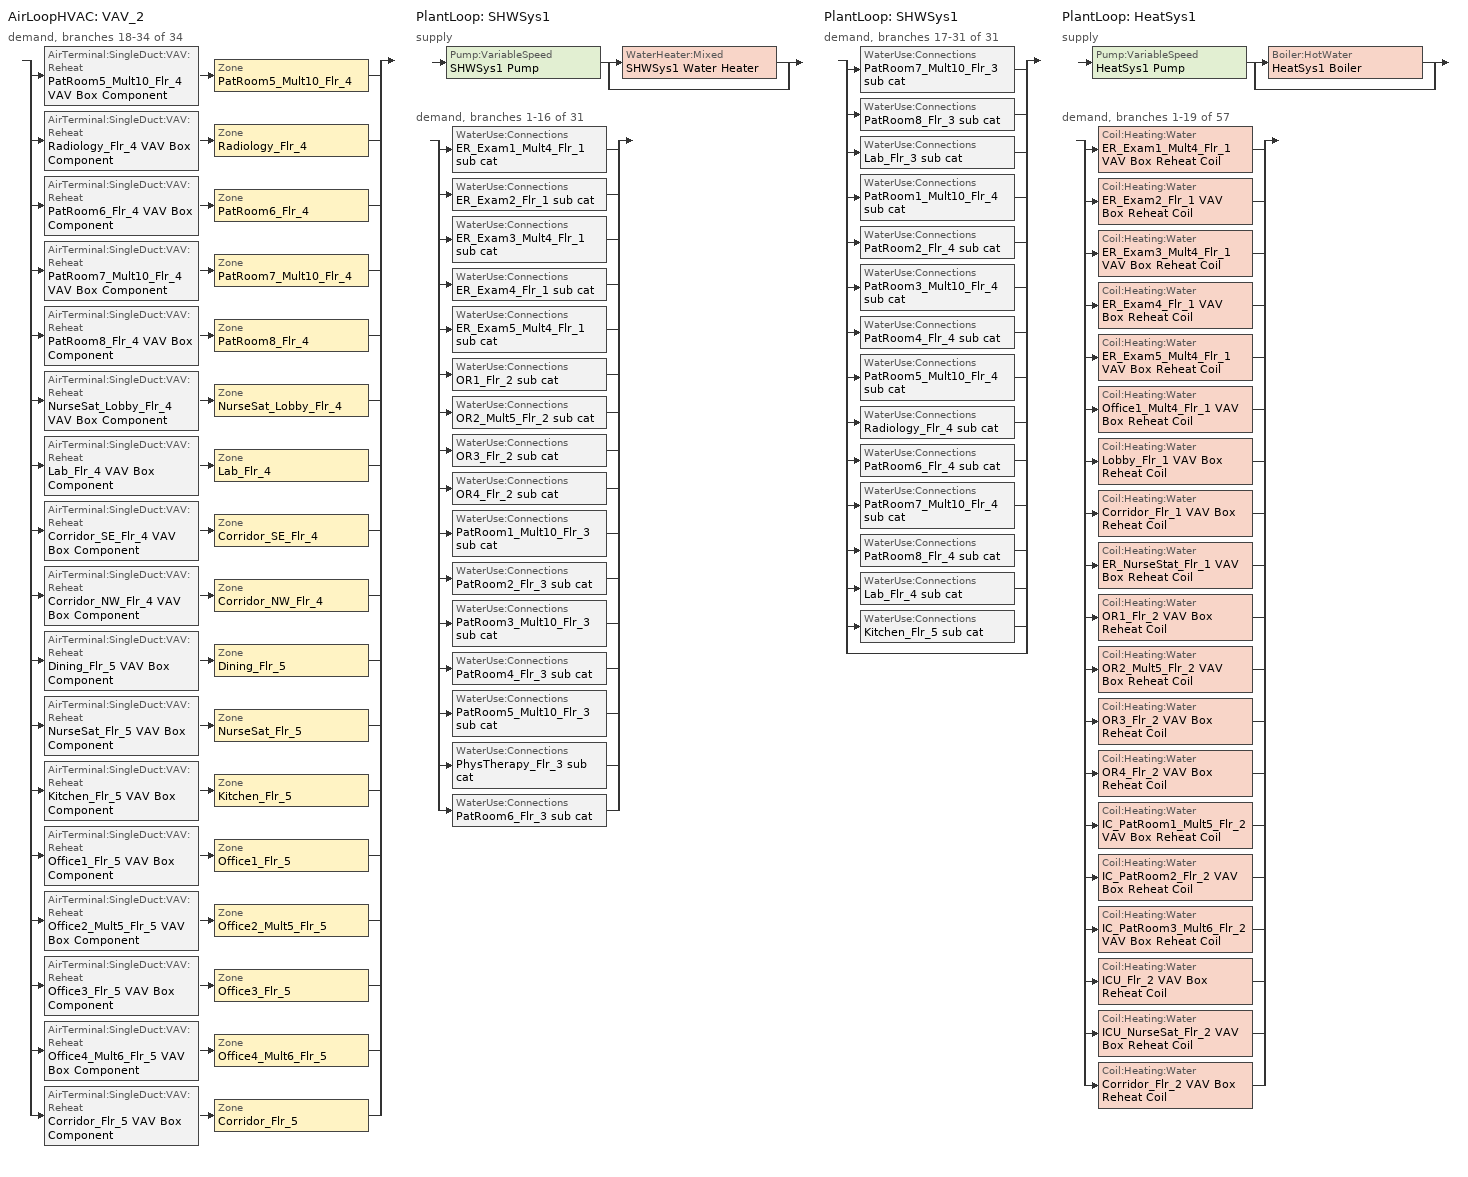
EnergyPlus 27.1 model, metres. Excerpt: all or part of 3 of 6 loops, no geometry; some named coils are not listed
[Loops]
AirLoopHVAC 'VAV_2'
 demand, branches 18-34 of 34: split
  | AirTerminal:SingleDuct:VAV:Reheat 'PatRoom5_Mult10_Flr_4 VAV Box Component' > Zone 'PatRoom5_Mult10_Flr_4'
  | AirTerminal:SingleDuct:VAV:Reheat 'Radiology_Flr_4 VAV Box Component' > Zone 'Radiology_Flr_4'
  | AirTerminal:SingleDuct:VAV:Reheat 'PatRoom6_Flr_4 VAV Box Component' > Zone 'PatRoom6_Flr_4'
  | AirTerminal:SingleDuct:VAV:Reheat 'PatRoom7_Mult10_Flr_4 VAV Box Component' > Zone 'PatRoom7_Mult10_Flr_4'
  | AirTerminal:SingleDuct:VAV:Reheat 'PatRoom8_Flr_4 VAV Box Component' > Zone 'PatRoom8_Flr_4'
  | AirTerminal:SingleDuct:VAV:Reheat 'NurseSat_Lobby_Flr_4 VAV Box Component' > Zone 'NurseSat_Lobby_Flr_4'
  | AirTerminal:SingleDuct:VAV:Reheat 'Lab_Flr_4 VAV Box Component' > Zone 'Lab_Flr_4'
  | AirTerminal:SingleDuct:VAV:Reheat 'Corridor_SE_Flr_4 VAV Box Component' > Zone 'Corridor_SE_Flr_4'
  | AirTerminal:SingleDuct:VAV:Reheat 'Corridor_NW_Flr_4 VAV Box Component' > Zone 'Corridor_NW_Flr_4'
  | AirTerminal:SingleDuct:VAV:Reheat 'Dining_Flr_5 VAV Box Component' > Zone 'Dining_Flr_5'
  | AirTerminal:SingleDuct:VAV:Reheat 'NurseSat_Flr_5 VAV Box Component' > Zone 'NurseSat_Flr_5'
  | AirTerminal:SingleDuct:VAV:Reheat 'Kitchen_Flr_5 VAV Box Component' > Zone 'Kitchen_Flr_5'
  | AirTerminal:SingleDuct:VAV:Reheat 'Office1_Flr_5 VAV Box Component' > Zone 'Office1_Flr_5'
  | AirTerminal:SingleDuct:VAV:Reheat 'Office2_Mult5_Flr_5 VAV Box Component' > Zone 'Office2_Mult5_Flr_5'
  | AirTerminal:SingleDuct:VAV:Reheat 'Office3_Flr_5 VAV Box Component' > Zone 'Office3_Flr_5'
  | AirTerminal:SingleDuct:VAV:Reheat 'Office4_Mult6_Flr_5 VAV Box Component' > Zone 'Office4_Mult6_Flr_5'
  | AirTerminal:SingleDuct:VAV:Reheat 'Corridor_Flr_5 VAV Box Component' > Zone 'Corridor_Flr_5'
PlantLoop 'SHWSys1'
 supply: Pump:VariableSpeed 'SHWSys1 Pump' > split
  | WaterHeater:Mixed 'SHWSys1 Water Heater'
  | bypass
 demand, branches 1-16 of 31: split
  | WaterUse:Connections 'ER_Exam1_Mult4_Flr_1 sub cat'
  | WaterUse:Connections 'ER_Exam2_Flr_1 sub cat'
  | WaterUse:Connections 'ER_Exam3_Mult4_Flr_1 sub cat'
  | WaterUse:Connections 'ER_Exam4_Flr_1 sub cat'
  | WaterUse:Connections 'ER_Exam5_Mult4_Flr_1 sub cat'
  | WaterUse:Connections 'OR1_Flr_2 sub cat'
  | WaterUse:Connections 'OR2_Mult5_Flr_2 sub cat'
  | WaterUse:Connections 'OR3_Flr_2 sub cat'
  | WaterUse:Connections 'OR4_Flr_2 sub cat'
  | WaterUse:Connections 'PatRoom1_Mult10_Flr_3 sub cat'
  | WaterUse:Connections 'PatRoom2_Flr_3 sub cat'
  | WaterUse:Connections 'PatRoom3_Mult10_Flr_3 sub cat'
  | WaterUse:Connections 'PatRoom4_Flr_3 sub cat'
  | WaterUse:Connections 'PatRoom5_Mult10_Flr_3 sub cat'
  | WaterUse:Connections 'PhysTherapy_Flr_3 sub cat'
  | WaterUse:Connections 'PatRoom6_Flr_3 sub cat'
PlantLoop 'SHWSys1'
 demand, branches 17-31 of 31: split
  | WaterUse:Connections 'PatRoom7_Mult10_Flr_3 sub cat'
  | WaterUse:Connections 'PatRoom8_Flr_3 sub cat'
  | WaterUse:Connections 'Lab_Flr_3 sub cat'
  | WaterUse:Connections 'PatRoom1_Mult10_Flr_4 sub cat'
  | WaterUse:Connections 'PatRoom2_Flr_4 sub cat'
  | WaterUse:Connections 'PatRoom3_Mult10_Flr_4 sub cat'
  | WaterUse:Connections 'PatRoom4_Flr_4 sub cat'
  | WaterUse:Connections 'PatRoom5_Mult10_Flr_4 sub cat'
  | WaterUse:Connections 'Radiology_Flr_4 sub cat'
  | WaterUse:Connections 'PatRoom6_Flr_4 sub cat'
  | WaterUse:Connections 'PatRoom7_Mult10_Flr_4 sub cat'
  | WaterUse:Connections 'PatRoom8_Flr_4 sub cat'
  | WaterUse:Connections 'Lab_Flr_4 sub cat'
  | WaterUse:Connections 'Kitchen_Flr_5 sub cat'
  | bypass
PlantLoop 'HeatSys1'
 supply: Pump:VariableSpeed 'HeatSys1 Pump' > split
  | Boiler:HotWater 'HeatSys1 Boiler'
  | bypass
 demand, branches 1-19 of 57: split
  | Coil:Heating:Water 'ER_Exam1_Mult4_Flr_1 VAV Box Reheat Coil'
  | Coil:Heating:Water 'ER_Exam2_Flr_1 VAV Box Reheat Coil'
  | Coil:Heating:Water 'ER_Exam3_Mult4_Flr_1 VAV Box Reheat Coil'
  | Coil:Heating:Water 'ER_Exam4_Flr_1 VAV Box Reheat Coil'
  | Coil:Heating:Water 'ER_Exam5_Mult4_Flr_1 VAV Box Reheat Coil'
  | Coil:Heating:Water 'Office1_Mult4_Flr_1 VAV Box Reheat Coil'
  | Coil:Heating:Water 'Lobby_Flr_1 VAV Box Reheat Coil'
  | Coil:Heating:Water 'Corridor_Flr_1 VAV Box Reheat Coil'
  | Coil:Heating:Water 'ER_NurseStat_Flr_1 VAV Box Reheat Coil'
  | Coil:Heating:Water 'OR1_Flr_2 VAV Box Reheat Coil'
  | Coil:Heating:Water 'OR2_Mult5_Flr_2 VAV Box Reheat Coil'
  | Coil:Heating:Water 'OR3_Flr_2 VAV Box Reheat Coil'
  | Coil:Heating:Water 'OR4_Flr_2 VAV Box Reheat Coil'
  | Coil:Heating:Water 'IC_PatRoom1_Mult5_Flr_2 VAV Box Reheat Coil'
  | Coil:Heating:Water 'IC_PatRoom2_Flr_2 VAV Box Reheat Coil'
  | Coil:Heating:Water 'IC_PatRoom3_Mult6_Flr_2 VAV Box Reheat Coil'
  | Coil:Heating:Water 'ICU_Flr_2 VAV Box Reheat Coil'
  | Coil:Heating:Water 'ICU_NurseSat_Flr_2 VAV Box Reheat Coil'
  | Coil:Heating:Water 'Corridor_Flr_2 VAV Box Reheat Coil'
[ComponentCost:LineItem]
Name | Line Item Type | Item | Cost per Each {$} | Quantity | Cost per Unit of Output Capacity {$/kW}
Infiltration:PatRoom5_Mult10_Flr_4 | General | PatRoom5_Mult10_Flr_4 | 1 | 0.0743
People:PatRoom5_Mult10_Flr_4 | General | PatRoom5_Mult10_Flr_4 | 1 | 15.0085
LIGHTING EQUIP:PatRoom5_Mult10_Flr_4 | Lights | PatRoom5_Mult10_Flr_4 |  |  | 1
ELECTRIC EQUIPMENT:PatRoom5_Mult10_Flr_4:MiscPlug | General | PatRoom5_Mult10_Flr_4 | 1 | 1.6869
Infiltration:Radiology_Flr_4 | General | Radiology_Flr_4 | 1 | 0.1735
People:Radiology_Flr_4 | General | Radiology_Flr_4 | 1 | 21.0216
LIGHTING EQUIP:Radiology_Flr_4 | Lights | Radiology_Flr_4 |  |  | 1
ELECTRIC EQUIPMENT:Radiology_Flr_4:MiscPlug | General | Radiology_Flr_4 | 1 | 25.8893
Infiltration:PatRoom6_Flr_4 | General | PatRoom6_Flr_4 | 1 | 0.0099
People:PatRoom6_Flr_4 | General | PatRoom6_Flr_4 | 1 | 1.4995
LIGHTING EQUIP:PatRoom6_Flr_4 | Lights | PatRoom6_Flr_4 |  |  | 1
ELECTRIC EQUIPMENT:PatRoom6_Flr_4:MiscPlug | General | PatRoom6_Flr_4 | 1 | 0.2249
Infiltration:PatRoom7_Mult10_Flr_4 | General | PatRoom7_Mult10_Flr_4 | 1 | 0.0719
People:PatRoom7_Mult10_Flr_4 | General | PatRoom7_Mult10_Flr_4 | 1 | 14.9945
LIGHTING EQUIP:PatRoom7_Mult10_Flr_4 | Lights | PatRoom7_Mult10_Flr_4 |  |  | 1
ELECTRIC EQUIPMENT:PatRoom7_Mult10_Flr_4:MiscPlug | General | PatRoom7_Mult10_Flr_4 | 1 | 1.6308
Infiltration:PatRoom8_Flr_4 | General | PatRoom8_Flr_4 | 1 | 0.0099
People:PatRoom8_Flr_4 | General | PatRoom8_Flr_4 | 1 | 1.4995
LIGHTING EQUIP:PatRoom8_Flr_4 | Lights | PatRoom8_Flr_4 |  |  | 1
ELECTRIC EQUIPMENT:PatRoom8_Flr_4:MiscPlug | General | PatRoom8_Flr_4 | 1 | 0.2249
Infiltration:NurseSat_Lobby_Flr_4 | General | NurseSat_Lobby_Flr_4 | 1 | 0.3222
People:NurseSat_Lobby_Flr_4 | General | NurseSat_Lobby_Flr_4 | 1 | 19.4748
LIGHTING EQUIP:NurseSat_Lobby_Flr_4 | Lights | NurseSat_Lobby_Flr_4 |  |  | 1
ELECTRIC EQUIPMENT:NurseSat_Lobby_Flr_4:MiscPlug | General | NurseSat_Lobby_Flr_4 | 1 | 7.3098
Infiltration:Lab_Flr_4 | General | Lab_Flr_4 | 1 | 0.0941
People:Lab_Flr_4 | General | Lab_Flr_4 | 1 | 9.5054
LIGHTING EQUIP:Lab_Flr_4 | Lights | Lab_Flr_4 |  |  | 1
ELECTRIC EQUIPMENT:Lab_Flr_4:MiscPlug | General | Lab_Flr_4 | 1 | 8.5469
Infiltration:Corridor_SE_Flr_4 | General | Corridor_SE_Flr_4 | 1 | 0.2016
People:Corridor_SE_Flr_4 | General | Corridor_SE_Flr_4 | 1 | 6.1205
LIGHTING EQUIP:Corridor_SE_Flr_4 | Lights | Corridor_SE_Flr_4 |  |  | 1
Infiltration:Corridor_NW_Flr_4 | General | Corridor_NW_Flr_4 | 1 | 0.2016
People:Corridor_NW_Flr_4 | General | Corridor_NW_Flr_4 | 1 | 6.1205
LIGHTING EQUIP:Corridor_NW_Flr_4 | Lights | Corridor_NW_Flr_4 |  |  | 1
Infiltration:Dining_Flr_5 | General | Dining_Flr_5 | 1 | 0.2478
People:Dining_Flr_5 | General | Dining_Flr_5 | 1 | 150.0152
LIGHTING EQUIP:Dining_Flr_5 | Lights | Dining_Flr_5 |  |  | 1
ELECTRIC EQUIPMENT:Dining_Flr_5:MiscPlug | General | Dining_Flr_5 | 1 | 1.8743
Infiltration:NurseSat_Flr_5 | General | NurseSat_Flr_5 | 1 | 0.3701
People:NurseSat_Flr_5 | General | NurseSat_Flr_5 | 1 | 22.3711
LIGHTING EQUIP:NurseSat_Flr_5 | Lights | NurseSat_Flr_5 |  |  | 1
ELECTRIC EQUIPMENT:NurseSat_Flr_5:MiscPlug | General | NurseSat_Flr_5 | 1 | 8.3969
Infiltration:Kitchen_Flr_5 | General | Kitchen_Flr_5 | 1 | 0.3304
People:Kitchen_Flr_5 | General | Kitchen_Flr_5 | 1 | 40.0412
LIGHTING EQUIP:Kitchen_Flr_5 | Lights | Kitchen_Flr_5 |  |  | 1
ELECTRIC EQUIPMENT:Kitchen_Flr_5:MiscPlug; GAS EQUIPMENT:Kitchen_Flr_5:MiscPlugGas | General | Kitchen_Flr_5 | 1 | 149.9455
Infiltration:Office1_Flr_5 | General | Office1_Flr_5 | 1 | 0.0248
People:Office1_Flr_5 | General | Office1_Flr_5 | 1 | 2.7251
LIGHTING EQUIP:Office1_Flr_5 | Lights | Office1_Flr_5 |  |  | 1
ELECTRIC EQUIPMENT:Office1_Flr_5:MiscPlug | General | Office1_Flr_5 | 1 | 0.5624
Infiltration:Office2_Mult5_Flr_5 | General | Office2_Mult5_Flr_5 | 1 | 0.1239
People:Office2_Mult5_Flr_5 | General | Office2_Mult5_Flr_5 | 1 | 13.6219
LIGHTING EQUIP:Office2_Mult5_Flr_5 | Lights | Office2_Mult5_Flr_5 |  |  | 1
ELECTRIC EQUIPMENT:Office2_Mult5_Flr_5:MiscPlug | General | Office2_Mult5_Flr_5 | 1 | 2.8115
Infiltration:Office3_Flr_5 | General | Office3_Flr_5 | 1 | 0.0248
People:Office3_Flr_5 | General | Office3_Flr_5 | 1 | 2.7244
LIGHTING EQUIP:Office3_Flr_5 | Lights | Office3_Flr_5 |  |  | 1
ELECTRIC EQUIPMENT:Office3_Flr_5:MiscPlug | General | Office3_Flr_5 | 1 | 0.5623
Infiltration:Office4_Mult6_Flr_5 | General | Office4_Mult6_Flr_5 | 1 | 0.0297
People:Office4_Mult6_Flr_5 | General | Office4_Mult6_Flr_5 | 1 | 3.2693
LIGHTING EQUIP:Office4_Mult6_Flr_5 | Lights | Office4_Mult6_Flr_5 |  |  | 1
ELECTRIC EQUIPMENT:Office4_Mult6_Flr_5:MiscPlug | General | Office4_Mult6_Flr_5 | 1 | 0.6748
Infiltration:Corridor_Flr_5 | General | Corridor_Flr_5 | 1 | 0.1784
People:Corridor_Flr_5 | General | Corridor_Flr_5 | 1 | 5.4181
LIGHTING EQUIP:Corridor_Flr_5 | Lights | Corridor_Flr_5 |  |  | 1
[Sizing:Zone] Zone Cooling Design Supply Air Temperature Input Method=SupplyAirTemperature; Zone Cooling Design Supply Air Temperature {C}=14; Zone Heating Design Supply Air Temperature Input Method=SupplyAirTemperature; Zone Heating Design Supply Air Temperature {C}=40; Zone Cooling Design Supply Air Humidity Ratio {kgWater/kgDryAir}=0.0085; Zone Heating Design Supply Air Humidity Ratio {kgWater/kgDryAir}=0.008; Zone Heating Sizing Factor=0; Zone Cooling Sizing Factor=0; Cooling Design Air Flow Method=DesignDay; Cooling Design Air Flow Rate {m3/s}=0; Cooling Minimum Air Flow {m3/s}=0; Cooling Minimum Air Flow Fraction=0; Heating Design Air Flow Method=DesignDay; Heating Design Air Flow Rate {m3/s}=0
Name | Design Specification Outdoor Air Object
PatRoom5_Mult10_Flr_4 | SZ DSOA PatRoom5_Mult10_Flr_4
Radiology_Flr_4 | SZ DSOA Radiology_Flr_4
PatRoom6_Flr_4 | SZ DSOA PatRoom6_Flr_4
PatRoom7_Mult10_Flr_4 | SZ DSOA PatRoom7_Mult10_Flr_4
PatRoom8_Flr_4 | SZ DSOA PatRoom8_Flr_4
NurseSat_Lobby_Flr_4 | SZ DSOA NurseSat_Lobby_Flr_4
Lab_Flr_4 | SZ DSOA Lab_Flr_4
Corridor_SE_Flr_4 | SZ DSOA Corridor_SE_Flr_4
Corridor_NW_Flr_4 | SZ DSOA Corridor_NW_Flr_4
Dining_Flr_5 | SZ DSOA Dining_Flr_5
NurseSat_Flr_5 | SZ DSOA NurseSat_Flr_5
Kitchen_Flr_5 | SZ DSOA Kitchen_Flr_5
Office1_Flr_5 | SZ DSOA Office1_Flr_5
Office2_Mult5_Flr_5 | SZ DSOA Office2_Mult5_Flr_5
Office3_Flr_5 | SZ DSOA Office3_Flr_5
Office4_Mult6_Flr_5 | SZ DSOA Office4_Mult6_Flr_5
Corridor_Flr_5 | SZ DSOA Corridor_Flr_5
[DesignSpecification:OutdoorAir] Outdoor Air Method=Flow/Zone; Outdoor Air Flow per Zone Floor Area {m3/s-m2}=0
Name | Outdoor Air Flow per Zone {m3/s}
SZ DSOA PatRoom5_Mult10_Flr_4 | 0.0353264
SZ DSOA Radiology_Flr_4 | 0.824282
SZ DSOA PatRoom6_Flr_4; SZ DSOA PatRoom8_Flr_4 | 0.0471018
SZ DSOA PatRoom7_Mult10_Flr_4 | 0.0341519
SZ DSOA NurseSat_Lobby_Flr_4 | 1.53081
SZ DSOA Lab_Flr_4 | 0.447467
SZ DSOA Corridor_SE_Flr_4; SZ DSOA Corridor_NW_Flr_4 | 0.957737
SZ DSOA Dining_Flr_5 | 1.19845
SZ DSOA NurseSat_Flr_5 | 1.75847
SZ DSOA Kitchen_Flr_5 | 3.77186
SZ DSOA Office1_Flr_5 | 0.0277214
SZ DSOA Office2_Mult5_Flr_5; SZ DSOA Office3_Flr_5 | 0.0277141
SZ DSOA Office4_Mult6_Flr_5 | 0.00554283
SZ DSOA Corridor_Flr_5 | 0.150503
[ZoneControl:Thermostat] Control Type Schedule=Dual Zone Control Type Sched
Name | Zone or ZoneList | Control 1
PatRoom5_Mult10_Flr_4 Thermostat | PatRoom5_Mult10_Flr_4 | PatRoom5_Mult10_Flr_4 DualSPSched
Radiology_Flr_4 Thermostat | Radiology_Flr_4 | Radiology_Flr_4 DualSPSched
PatRoom6_Flr_4 Thermostat | PatRoom6_Flr_4 | PatRoom6_Flr_4 DualSPSched
PatRoom7_Mult10_Flr_4 Thermostat | PatRoom7_Mult10_Flr_4 | PatRoom7_Mult10_Flr_4 DualSPSched
PatRoom8_Flr_4 Thermostat | PatRoom8_Flr_4 | PatRoom8_Flr_4 DualSPSched
NurseSat_Lobby_Flr_4 Thermostat | NurseSat_Lobby_Flr_4 | NurseSat_Lobby_Flr_4 DualSPSched
Lab_Flr_4 Thermostat | Lab_Flr_4 | Lab_Flr_4 DualSPSched
Corridor_SE_Flr_4 Thermostat | Corridor_SE_Flr_4 | Corridor_SE_Flr_4 DualSPSched
Corridor_NW_Flr_4 Thermostat | Corridor_NW_Flr_4 | Corridor_NW_Flr_4 DualSPSched
Dining_Flr_5 Thermostat | Dining_Flr_5 | Dining_Flr_5 DualSPSched
NurseSat_Flr_5 Thermostat | NurseSat_Flr_5 | NurseSat_Flr_5 DualSPSched
Kitchen_Flr_5 Thermostat | Kitchen_Flr_5 | Kitchen_Flr_5 DualSPSched
Office1_Flr_5 Thermostat | Office1_Flr_5 | Office1_Flr_5 DualSPSched
Office2_Mult5_Flr_5 Thermostat | Office2_Mult5_Flr_5 | Office2_Mult5_Flr_5 DualSPSched
Office3_Flr_5 Thermostat | Office3_Flr_5 | Office3_Flr_5 DualSPSched
Office4_Mult6_Flr_5 Thermostat | Office4_Mult6_Flr_5 | Office4_Mult6_Flr_5 DualSPSched
Corridor_Flr_5 Thermostat | Corridor_Flr_5 | Corridor_Flr_5 DualSPSched
[ThermostatSetpoint:DualSetpoint] Heating Setpoint Temperature Schedule=HtgSetP_Sch; Cooling Setpoint Temperature Schedule=ClgSetP_Sch
PatRoom5_Mult10_Flr_4 DualSPSched; Radiology_Flr_4 DualSPSched; PatRoom6_Flr_4 DualSPSched; PatRoom7_Mult10_Flr_4 DualSPSched; PatRoom8_Flr_4 DualSPSched; NurseSat_Lobby_Flr_4 DualSPSched; Lab_Flr_4 DualSPSched; Corridor_SE_Flr_4 DualSPSched; Corridor_NW_Flr_4 DualSPSched; Dining_Flr_5 DualSPSched; NurseSat_Flr_5 DualSPSched; Kitchen_Flr_5 DualSPSched; Office1_Flr_5 DualSPSched; Office2_Mult5_Flr_5 DualSPSched; Office3_Flr_5 DualSPSched; Office4_Mult6_Flr_5 DualSPSched; Corridor_Flr_5 DualSPSched
[Zone equipment]
PatRoom5_Mult10_Flr_4: PatRoom5_Mult10_Flr_4 VAV Box Component
Radiology_Flr_4: Radiology_Flr_4 VAV Box Component
PatRoom6_Flr_4: PatRoom6_Flr_4 VAV Box Component
PatRoom7_Mult10_Flr_4: PatRoom7_Mult10_Flr_4 VAV Box Component
PatRoom8_Flr_4: PatRoom8_Flr_4 VAV Box Component
NurseSat_Lobby_Flr_4: NurseSat_Lobby_Flr_4 VAV Box Component
Lab_Flr_4: Lab_Flr_4 VAV Box Component
Corridor_SE_Flr_4: Corridor_SE_Flr_4 VAV Box Component
Corridor_NW_Flr_4: Corridor_NW_Flr_4 VAV Box Component
Dining_Flr_5: Dining_Flr_5 Exhaust Fan, Dining_Flr_5 VAV Box Component
NurseSat_Flr_5: NurseSat_Flr_5 VAV Box Component
Kitchen_Flr_5: Kitchen_Flr_5 Exhaust Fan, Kitchen_Flr_5 VAV Box Component
Office1_Flr_5: Office1_Flr_5 VAV Box Component
Office2_Mult5_Flr_5: Office2_Mult5_Flr_5 VAV Box Component
Office3_Flr_5: Office3_Flr_5 VAV Box Component
Office4_Mult6_Flr_5: Office4_Mult6_Flr_5 VAV Box Component
Corridor_Flr_5: Corridor_Flr_5 VAV Box Component
[AirTerminal:SingleDuct:VAV:Reheat] Availability Schedule=ALWAYS_ON; Maximum Air Flow Rate {m3/s}=AUTOSIZE; Zone Minimum Air Flow Input Method=Constant; Constant Minimum Air Flow Fraction=0.3; Maximum Hot Water or Steam Flow Rate {m3/s}=AUTOSIZE; Minimum Hot Water or Steam Flow Rate {m3/s}=0; Convergence Tolerance=0.001; Damper Heating Action=Reverse; Maximum Flow per Zone Floor Area During Reheat {m3/s-m2}=autosize; Maximum Flow Fraction During Reheat=autosize
Name | Reheat Coil
PatRoom5_Mult10_Flr_4 VAV Box Component | PatRoom5_Mult10_Flr_4 VAV Box Reheat Coil
Radiology_Flr_4 VAV Box Component | Radiology_Flr_4 VAV Box Reheat Coil
PatRoom6_Flr_4 VAV Box Component | PatRoom6_Flr_4 VAV Box Reheat Coil
PatRoom7_Mult10_Flr_4 VAV Box Component | PatRoom7_Mult10_Flr_4 VAV Box Reheat Coil
PatRoom8_Flr_4 VAV Box Component | PatRoom8_Flr_4 VAV Box Reheat Coil
NurseSat_Lobby_Flr_4 VAV Box Component | NurseSat_Lobby_Flr_4 VAV Box Reheat Coil
Lab_Flr_4 VAV Box Component | Lab_Flr_4 VAV Box Reheat Coil
Corridor_SE_Flr_4 VAV Box Component | Corridor_SE_Flr_4 VAV Box Reheat Coil
Corridor_NW_Flr_4 VAV Box Component | Corridor_NW_Flr_4 VAV Box Reheat Coil
Dining_Flr_5 VAV Box Component | Dining_Flr_5 VAV Box Reheat Coil
NurseSat_Flr_5 VAV Box Component | NurseSat_Flr_5 VAV Box Reheat Coil
Kitchen_Flr_5 VAV Box Component | Kitchen_Flr_5 VAV Box Reheat Coil
Office1_Flr_5 VAV Box Component | Office1_Flr_5 VAV Box Reheat Coil
Office2_Mult5_Flr_5 VAV Box Component | Office2_Mult5_Flr_5 VAV Box Reheat Coil
Office3_Flr_5 VAV Box Component | Office3_Flr_5 VAV Box Reheat Coil
Office4_Mult6_Flr_5 VAV Box Component | Office4_Mult6_Flr_5 VAV Box Reheat Coil
Corridor_Flr_5 VAV Box Component | Corridor_Flr_5 VAV Box Reheat Coil
[Coil:Heating:Water] Availability Schedule=ALWAYS_ON; U-Factor Times Area Value {W/K}=AUTOSIZE; Maximum Water Flow Rate {m3/s}=AUTOSIZE; Performance Input Method=UFactorTimesAreaAndDesignWaterFlowRate; Rated Capacity {W}=AUTOSIZE; Rated Inlet Water Temperature {C}=82.2; Rated Inlet Air Temperature {C}=16.6; Rated Outlet Water Temperature {C}=71.1; Rated Outlet Air Temperature {C}=32.2
ER_Exam1_Mult4_Flr_1 VAV Box Reheat Coil; ER_Exam2_Flr_1 VAV Box Reheat Coil; ER_Exam3_Mult4_Flr_1 VAV Box Reheat Coil; ER_Exam4_Flr_1 VAV Box Reheat Coil; ER_Exam5_Mult4_Flr_1 VAV Box Reheat Coil; Office1_Mult4_Flr_1 VAV Box Reheat Coil; Lobby_Flr_1 VAV Box Reheat Coil; Corridor_Flr_1 VAV Box Reheat Coil; ER_NurseStat_Flr_1 VAV Box Reheat Coil; OR1_Flr_2 VAV Box Reheat Coil; OR2_Mult5_Flr_2 VAV Box Reheat Coil; OR3_Flr_2 VAV Box Reheat Coil; OR4_Flr_2 VAV Box Reheat Coil; IC_PatRoom1_Mult5_Flr_2 VAV Box Reheat Coil; IC_PatRoom2_Flr_2 VAV Box Reheat Coil; IC_PatRoom3_Mult6_Flr_2 VAV Box Reheat Coil; ICU_Flr_2 VAV Box Reheat Coil; ICU_NurseSat_Flr_2 VAV Box Reheat Coil; Corridor_Flr_2 VAV Box Reheat Coil
[WaterUse:Connections]
Name | Water Use Equipment 1
ER_Exam1_Mult4_Flr_1 sub cat | ER_Exam1_Mult4_Flr_1 sub cat
ER_Exam2_Flr_1 sub cat | ER_Exam2_Flr_1 sub cat
ER_Exam3_Mult4_Flr_1 sub cat | ER_Exam3_Mult4_Flr_1 sub cat
ER_Exam4_Flr_1 sub cat | ER_Exam4_Flr_1 sub cat
ER_Exam5_Mult4_Flr_1 sub cat | ER_Exam5_Mult4_Flr_1 sub cat
OR1_Flr_2 sub cat | OR1_Flr_2 sub cat
OR2_Mult5_Flr_2 sub cat | OR2_Mult5_Flr_2 sub cat
OR3_Flr_2 sub cat | OR3_Flr_2 sub cat
OR4_Flr_2 sub cat | OR4_Flr_2 sub cat
PatRoom1_Mult10_Flr_3 sub cat | PatRoom1_Mult10_Flr_3 sub cat
PatRoom2_Flr_3 sub cat | PatRoom2_Flr_3 sub cat
PatRoom3_Mult10_Flr_3 sub cat | PatRoom3_Mult10_Flr_3 sub cat
PatRoom4_Flr_3 sub cat | PatRoom4_Flr_3 sub cat
PatRoom5_Mult10_Flr_3 sub cat | PatRoom5_Mult10_Flr_3 sub cat
PhysTherapy_Flr_3 sub cat | PhysTherapy_Flr_3 sub cat
PatRoom6_Flr_3 sub cat | PatRoom6_Flr_3 sub cat
PatRoom7_Mult10_Flr_3 sub cat | PatRoom7_Mult10_Flr_3 sub cat
PatRoom8_Flr_3 sub cat | PatRoom8_Flr_3 sub cat
Lab_Flr_3 sub cat | Lab_Flr_3 sub cat
PatRoom1_Mult10_Flr_4 sub cat | PatRoom1_Mult10_Flr_4 sub cat
PatRoom2_Flr_4 sub cat | PatRoom2_Flr_4 sub cat
PatRoom3_Mult10_Flr_4 sub cat | PatRoom3_Mult10_Flr_4 sub cat
PatRoom4_Flr_4 sub cat | PatRoom4_Flr_4 sub cat
PatRoom5_Mult10_Flr_4 sub cat | PatRoom5_Mult10_Flr_4 sub cat
Radiology_Flr_4 sub cat | Radiology_Flr_4 sub cat
PatRoom6_Flr_4 sub cat | PatRoom6_Flr_4 sub cat
PatRoom7_Mult10_Flr_4 sub cat | PatRoom7_Mult10_Flr_4 sub cat
PatRoom8_Flr_4 sub cat | PatRoom8_Flr_4 sub cat
Lab_Flr_4 sub cat | Lab_Flr_4 sub cat
Kitchen_Flr_5 sub cat | Kitchen_Flr_5 sub cat
[WaterUse:Equipment]
Name | Peak Flow Rate {m3/s} | Flow Rate Fraction Schedule | Target Temperature Schedule | Hot Water Supply Temperature Schedule | Zone | Sensible Fraction Schedule | Latent Fraction Schedule
ER_Exam1_Mult4_Flr_1 sub cat | 1.05556e-06 | BLDG_SWH_EXTD_SCH | ER_Exam1_Mult4_Flr_1 sub cat Temp Sched | ER_Exam1_Mult4_Flr_1 sub catHot Supply Temp Sched | ER_Exam1_Mult4_Flr_1 | ER_Exam1_Mult4_Flr_1 sub cat Sensible fract sched | ER_Exam1_Mult4_Flr_1 sub cat Latent fract sched
ER_Exam2_Flr_1 sub cat | 1.05556e-06 | BLDG_SWH_EXTD_SCH | ER_Exam2_Flr_1 sub cat Temp Sched | ER_Exam2_Flr_1 sub catHot Supply Temp Sched | ER_Exam2_Flr_1 | ER_Exam2_Flr_1 sub cat Sensible fract sched | ER_Exam2_Flr_1 sub cat Latent fract sched
ER_Exam3_Mult4_Flr_1 sub cat | 1.05556e-06 | BLDG_SWH_EXTD_SCH | ER_Exam3_Mult4_Flr_1 sub cat Temp Sched | ER_Exam3_Mult4_Flr_1 sub catHot Supply Temp Sched | ER_Exam3_Mult4_Flr_1 | ER_Exam3_Mult4_Flr_1 sub cat Sensible fract sched | ER_Exam3_Mult4_Flr_1 sub cat Latent fract sched
ER_Exam4_Flr_1 sub cat | 1.05556e-06 | BLDG_SWH_EXTD_SCH | ER_Exam4_Flr_1 sub cat Temp Sched | ER_Exam4_Flr_1 sub catHot Supply Temp Sched | ER_Exam4_Flr_1 | ER_Exam4_Flr_1 sub cat Sensible fract sched | ER_Exam4_Flr_1 sub cat Latent fract sched
ER_Exam5_Mult4_Flr_1 sub cat | 1.05556e-06 | BLDG_SWH_EXTD_SCH | ER_Exam5_Mult4_Flr_1 sub cat Temp Sched | ER_Exam5_Mult4_Flr_1 sub catHot Supply Temp Sched | ER_Exam5_Mult4_Flr_1 | ER_Exam5_Mult4_Flr_1 sub cat Sensible fract sched | ER_Exam5_Mult4_Flr_1 sub cat Latent fract sched
OR1_Flr_2 sub cat | 2.11111e-06 | BLDG_SWH_SCH | OR1_Flr_2 sub cat Temp Sched | OR1_Flr_2 sub catHot Supply Temp Sched | OR1_Flr_2 | OR1_Flr_2 sub cat Sensible fract sched | OR1_Flr_2 sub cat Latent fract sched
OR2_Mult5_Flr_2 sub cat | 2.11111e-06 | BLDG_SWH_SCH | OR2_Mult5_Flr_2 sub cat Temp Sched | OR2_Mult5_Flr_2 sub catHot Supply Temp Sched | OR2_Mult5_Flr_2 | OR2_Mult5_Flr_2 sub cat Sensible fract sched | OR2_Mult5_Flr_2 sub cat Latent fract sched
OR3_Flr_2 sub cat | 2.11111e-06 | BLDG_SWH_SCH | OR3_Flr_2 sub cat Temp Sched | OR3_Flr_2 sub catHot Supply Temp Sched | OR3_Flr_2 | OR3_Flr_2 sub cat Sensible fract sched | OR3_Flr_2 sub cat Latent fract sched
OR4_Flr_2 sub cat | 6.30556e-06 | BLDG_SWH_SCH | OR4_Flr_2 sub cat Temp Sched | OR4_Flr_2 sub catHot Supply Temp Sched | OR4_Flr_2 | OR4_Flr_2 sub cat Sensible fract sched | OR4_Flr_2 sub cat Latent fract sched
PatRoom1_Mult10_Flr_3 sub cat | 1.05556e-06 | BLDG_SWH_EXTD_SCH | PatRoom1_Mult10_Flr_3 sub cat Temp Sched | PatRoom1_Mult10_Flr_3 sub catHot Supply Temp Sched | PatRoom1_Mult10_Flr_3 | PatRoom1_Mult10_Flr_3 sub cat Sensible fract sched | PatRoom1_Mult10_Flr_3 sub cat Latent fract sched
PatRoom2_Flr_3 sub cat | 1.05556e-06 | BLDG_SWH_EXTD_SCH | PatRoom2_Flr_3 sub cat Temp Sched | PatRoom2_Flr_3 sub catHot Supply Temp Sched | PatRoom2_Flr_3 | PatRoom2_Flr_3 sub cat Sensible fract sched | PatRoom2_Flr_3 sub cat Latent fract sched
PatRoom3_Mult10_Flr_3 sub cat | 1.05556e-06 | BLDG_SWH_EXTD_SCH | PatRoom3_Mult10_Flr_3 sub cat Temp Sched | PatRoom3_Mult10_Flr_3 sub catHot Supply Temp Sched | PatRoom3_Mult10_Flr_3 | PatRoom3_Mult10_Flr_3 sub cat Sensible fract sched | PatRoom3_Mult10_Flr_3 sub cat Latent fract sched
PatRoom4_Flr_3 sub cat | 1.05556e-06 | BLDG_SWH_EXTD_SCH | PatRoom4_Flr_3 sub cat Temp Sched | PatRoom4_Flr_3 sub catHot Supply Temp Sched | PatRoom4_Flr_3 | PatRoom4_Flr_3 sub cat Sensible fract sched | PatRoom4_Flr_3 sub cat Latent fract sched
PatRoom5_Mult10_Flr_3 sub cat | 1.05556e-06 | BLDG_SWH_EXTD_SCH | PatRoom5_Mult10_Flr_3 sub cat Temp Sched | PatRoom5_Mult10_Flr_3 sub catHot Supply Temp Sched | PatRoom5_Mult10_Flr_3 | PatRoom5_Mult10_Flr_3 sub cat Sensible fract sched | PatRoom5_Mult10_Flr_3 sub cat Latent fract sched
PhysTherapy_Flr_3 sub cat | 1.05556e-06 | BLDG_SWH_SCH | PhysTherapy_Flr_3 sub cat Temp Sched | PhysTherapy_Flr_3 sub catHot Supply Temp Sched | PhysTherapy_Flr_3 | PhysTherapy_Flr_3 sub cat Sensible fract sched | PhysTherapy_Flr_3 sub cat Latent fract sched
PatRoom6_Flr_3 sub cat | 1.05556e-06 | BLDG_SWH_EXTD_SCH | PatRoom6_Flr_3 sub cat Temp Sched | PatRoom6_Flr_3 sub catHot Supply Temp Sched | PatRoom6_Flr_3 | PatRoom6_Flr_3 sub cat Sensible fract sched | PatRoom6_Flr_3 sub cat Latent fract sched
PatRoom7_Mult10_Flr_3 sub cat | 1.05556e-06 | BLDG_SWH_EXTD_SCH | PatRoom7_Mult10_Flr_3 sub cat Temp Sched | PatRoom7_Mult10_Flr_3 sub catHot Supply Temp Sched | PatRoom7_Mult10_Flr_3 | PatRoom7_Mult10_Flr_3 sub cat Sensible fract sched | PatRoom7_Mult10_Flr_3 sub cat Latent fract sched
PatRoom8_Flr_3 sub cat | 1.05556e-06 | BLDG_SWH_EXTD_SCH | PatRoom8_Flr_3 sub cat Temp Sched | PatRoom8_Flr_3 sub catHot Supply Temp Sched | PatRoom8_Flr_3 | PatRoom8_Flr_3 sub cat Sensible fract sched | PatRoom8_Flr_3 sub cat Latent fract sched
Lab_Flr_3 sub cat | 2.11111e-06 | BLDG_SWH_SCH | Lab_Flr_3 sub cat Temp Sched | Lab_Flr_3 sub catHot Supply Temp Sched | Lab_Flr_3 | Lab_Flr_3 sub cat Sensible fract sched | Lab_Flr_3 sub cat Latent fract sched
PatRoom1_Mult10_Flr_4 sub cat | 1.05556e-06 | BLDG_SWH_EXTD_SCH | PatRoom1_Mult10_Flr_4 sub cat Temp Sched | PatRoom1_Mult10_Flr_4 sub catHot Supply Temp Sched | PatRoom1_Mult10_Flr_4 | PatRoom1_Mult10_Flr_4 sub cat Sensible fract sched | PatRoom1_Mult10_Flr_4 sub cat Latent fract sched
PatRoom2_Flr_4 sub cat | 1.05556e-06 | BLDG_SWH_EXTD_SCH | PatRoom2_Flr_4 sub cat Temp Sched | PatRoom2_Flr_4 sub catHot Supply Temp Sched | PatRoom2_Flr_4 | PatRoom2_Flr_4 sub cat Sensible fract sched | PatRoom2_Flr_4 sub cat Latent fract sched
PatRoom3_Mult10_Flr_4 sub cat | 1.05556e-06 | BLDG_SWH_EXTD_SCH | PatRoom3_Mult10_Flr_4 sub cat Temp Sched | PatRoom3_Mult10_Flr_4 sub catHot Supply Temp Sched | PatRoom3_Mult10_Flr_4 | PatRoom3_Mult10_Flr_4 sub cat Sensible fract sched | PatRoom3_Mult10_Flr_4 sub cat Latent fract sched
PatRoom4_Flr_4 sub cat | 1.05556e-06 | BLDG_SWH_EXTD_SCH | PatRoom4_Flr_4 sub cat Temp Sched | PatRoom4_Flr_4 sub catHot Supply Temp Sched | PatRoom4_Flr_4 | PatRoom4_Flr_4 sub cat Sensible fract sched | PatRoom4_Flr_4 sub cat Latent fract sched
PatRoom5_Mult10_Flr_4 sub cat | 1.05556e-06 | BLDG_SWH_EXTD_SCH | PatRoom5_Mult10_Flr_4 sub cat Temp Sched | PatRoom5_Mult10_Flr_4 sub catHot Supply Temp Sched | PatRoom5_Mult10_Flr_4 | PatRoom5_Mult10_Flr_4 sub cat Sensible fract sched | PatRoom5_Mult10_Flr_4 sub cat Latent fract sched
Radiology_Flr_4 sub cat | 1.05556e-06 | BLDG_SWH_EXTD_SCH | Radiology_Flr_4 sub cat Temp Sched | Radiology_Flr_4 sub catHot Supply Temp Sched | Radiology_Flr_4 | Radiology_Flr_4 sub cat Sensible fract sched | Radiology_Flr_4 sub cat Latent fract sched
PatRoom6_Flr_4 sub cat | 1.05556e-06 | BLDG_SWH_EXTD_SCH | PatRoom6_Flr_4 sub cat Temp Sched | PatRoom6_Flr_4 sub catHot Supply Temp Sched | PatRoom6_Flr_4 | PatRoom6_Flr_4 sub cat Sensible fract sched | PatRoom6_Flr_4 sub cat Latent fract sched
PatRoom7_Mult10_Flr_4 sub cat | 1.05556e-06 | BLDG_SWH_EXTD_SCH | PatRoom7_Mult10_Flr_4 sub cat Temp Sched | PatRoom7_Mult10_Flr_4 sub catHot Supply Temp Sched | PatRoom7_Mult10_Flr_4 | PatRoom7_Mult10_Flr_4 sub cat Sensible fract sched | PatRoom7_Mult10_Flr_4 sub cat Latent fract sched
PatRoom8_Flr_4 sub cat | 1.05556e-06 | BLDG_SWH_EXTD_SCH | PatRoom8_Flr_4 sub cat Temp Sched | PatRoom8_Flr_4 sub catHot Supply Temp Sched | PatRoom8_Flr_4 | PatRoom8_Flr_4 sub cat Sensible fract sched | PatRoom8_Flr_4 sub cat Latent fract sched
Lab_Flr_4 sub cat | 2.11111e-06 | BLDG_SWH_SCH | Lab_Flr_4 sub cat Temp Sched | Lab_Flr_4 sub catHot Supply Temp Sched | Lab_Flr_4 | Lab_Flr_4 sub cat Sensible fract sched | Lab_Flr_4 sub cat Latent fract sched
Kitchen_Flr_5 sub cat | 2.10278e-05 | BLDG_SWH_EXTD_SCH | Kitchen_Flr_5 sub cat Temp Sched | Kitchen_Flr_5 sub catHot Supply Temp Sched | Kitchen_Flr_5 | Kitchen_Flr_5 sub cat Sensible fract sched | Kitchen_Flr_5 sub cat Latent fract sched
[Fan:ZoneExhaust] Availability Schedule=Hours_of_operation
Name | Fan Total Efficiency | Pressure Rise {Pa} | Maximum Flow Rate {m3/s}
Dining_Flr_5 Exhaust Fan | 1 | 0.0001 | 1.1984
Kitchen_Flr_5 Exhaust Fan | 0.33 | 375 | 3.7719
[Refrigeration:Case] Availability Schedule=ALWAYS_ON; Zone=Kitchen_Flr_5; Rated Ambient Temperature {C}=23.88; Rated Ambient Relative Humidity {percent}=55; Latent Case Credit Curve Type=CaseTemperatureMethod; Case Lighting Schedule=BLDG_LIGHT_SCH; Fraction of Lighting Energy to Case=1; Case Anti-Sweat Heater Power per Unit Length {W/m}=0; Minimum Anti-Sweat Heater Power per Unit Length {W/m}=0; Anti-Sweat Heater Control Type=NONE; Humidity at Zero Anti-Sweat Heater Energy {percent}=0; Case Height {m}=0
Name | Rated Total Cooling Capacity per Unit Length {W/m} | Rated Latent Heat Ratio | Rated Runtime Fraction | Case Length {m} | Case Operating Temperature {C} | Latent Case Credit Curve | Standard Case Fan Power per Unit Length {W/m} | Operating Case Fan Power per Unit Length {W/m} | Standard Case Lighting Power per Unit Length {W/m} | Fraction of Anti-Sweat Heater Energy to Case | Case Defrost Power per Unit Length {W/m} | Case Defrost Type | Case Defrost Schedule | Case Defrost Drip-Down Schedule | Under Case HVAC Return Air Fraction | Refrigerated Case Restocking Schedule | Case Credit Fraction Schedule
Kitchen_Flr_5_Case:1_WALKINFREEZER | 734 | 0.1 | 0.4 | 10.98 | -23 | Kitchen_Flr_5_Case:1_WALKINFREEZERSingleShelfHorizontal_LatentEnergyMult | 69 | 69 | 33 | 0 | 364 | ELECTRIC | Kitchen_Flr_5_Case:1_WALKINFREEZER_CaseDefrost2aDaySched | Kitchen_Flr_5_Case:1_WALKINFREEZER_CaseDripDown2aDaySched | 0 | Kitchen_Flr_5_Case:1_WALKINFREEZER_WalkInStockingSched | Kitchen_Flr_5_Case:1_WALKINFREEZER_CaseCreditReduxSched
Kitchen_Flr_5_Case:2_SELFCONTAINEDDISPLAYCASE | 886.5 | 0.08 | 0.85 | 8.93 | 2 | Kitchen_Flr_5_Case:2_SELFCONTAINEDDISPLAYCASEMultiShelfVertical_LatentEnergyMult | 67 | 67 | 40 | 0.2 | 0 | NONE |  |  | 0.05 | Kitchen_Flr_5_Case:2_SELFCONTAINEDDISPLAYCASE_CaseStockingSched
[Refrigeration:CaseAndWalkInList]
Name | Case or WalkIn 1
RACK1CaseList | Kitchen_Flr_5_Case:1_WALKINFREEZER
RACK2CaseList | Kitchen_Flr_5_Case:2_SELFCONTAINEDDISPLAYCASE
[SetpointManager:Scheduled] Control Variable=Temperature
Name | Schedule | Setpoint Node or NodeList
SHWSys1 Loop Setpoint Manager | SHWSys1-Loop-Temp-Schedule | SHWSys1 Supply Outlet Node
HeatSys1 Loop Setpoint Manager | HW-Loop-Temp-Schedule | HeatSys1 Supply Outlet Node
HeatSys1 Boiler Setpoint Manager | HW-Loop-Temp-Schedule | HeatSys1 Supply Equipment Outlet Node
[PlantLoop] Fluid Type=WATER; Minimum Loop Temperature {C}=10; Maximum Loop Flow Rate {m3/s}=AUTOSIZE; Minimum Loop Flow Rate {m3/s}=0; Plant Loop Volume {m3}=AUTOSIZE; Load Distribution Scheme=Optimal
Name | Plant Equipment Operation Scheme | Maximum Loop Temperature {C}
SHWSys1 | SHWSys1 Loop Operation Scheme List | 60
HeatSys1 | HeatSys1 Loop Operation Scheme List | 100
[Sizing:Plant] Loop Type=Heating
Name | Design Loop Exit Temperature {C} | Loop Design Temperature Difference {deltaC}
SHWSys1 | 60 | 5
HeatSys1 | 82 | 11
[PlantEquipmentOperationSchemes] Control Scheme 1 Schedule=PlantOnSched
Name | Control Scheme 1
SHWSys1 Loop Operation Scheme List | SHWSys1 Operation Scheme
HeatSys1 Loop Operation Scheme List | HeatSys1 Operation Scheme
[PlantEquipmentOperation:HeatingLoad] Load Range 1 Lower Limit {W}=0; Load Range 1 Upper Limit {W}=1000000000000000
Name | Range 1 Equipment List
SHWSys1 Operation Scheme | SHWSys1 Equipment List
HeatSys1 Operation Scheme | HeatSys1 Equipment List
[PlantEquipmentList]
SHWSys1 Equipment List: SHWSys1 Water Heater
HeatSys1 Equipment List: HeatSys1 Boiler
[Pump:VariableSpeed] Design Maximum Flow Rate {m3/s}=AUTOSIZE; Design Pump Head {Pa}=179352; Design Power Consumption {W}=AUTOSIZE; Motor Efficiency=0.9; Fraction of Motor Inefficiencies to Fluid Stream=0; Coefficient 1 of the Part Load Performance Curve=0; Coefficient 2 of the Part Load Performance Curve=1; Coefficient 3 of the Part Load Performance Curve=0; Coefficient 4 of the Part Load Performance Curve=0; Design Minimum Flow Rate {m3/s}=0; Pump Control Type=Intermittent
SHWSys1 Pump; HeatSys1 Pump
[WaterHeater:Mixed]
SHWSys1 Water Heater: Tank Volume {m3}=3; Setpoint Temperature Schedule=SHWSys1 Water Heater Setpoint Temperature Schedule; Deadband Temperature Difference {deltaC}=2; Maximum Temperature Limit {C}=82.2222; Heater Control Type=Cycle; Heater Maximum Capacity {W}=845000; Heater Fuel Type=NATURALGAS; Heater Thermal Efficiency=0.8; Off Cycle Parasitic Fuel Consumption Rate {W}=20; Off Cycle Parasitic Fuel Type=NATURALGAS; Off Cycle Parasitic Heat Fraction to Tank=0.8; On Cycle Parasitic Fuel Type=NATURALGAS; Ambient Temperature Indicator=Schedule; Ambient Temperature Schedule=SHWSys1 Water Heater Ambient Temperature Schedule; Off Cycle Loss Coefficient to Ambient Temperature {W/K}=6; On Cycle Loss Coefficient to Ambient Temperature {W/K}=6; Use Side Effectiveness=1; Source Side Effectiveness=1; Use Side Design Flow Rate {m3/s}=AUTOSIZE; Source Side Design Flow Rate {m3/s}=AUTOSIZE; Indirect Water Heating Recovery Time {hr}=1.5
[Boiler:HotWater]
HeatSys1 Boiler: Fuel Type=NATURALGAS; Nominal Capacity {W}=AUTOSIZE; Nominal Thermal Efficiency=0.8; Efficiency Curve Temperature Evaluation Variable=LeavingBoiler; Normalized Boiler Efficiency Curve=HeatSys1 Boiler Efficiency Curve; Design Water Flow Rate {m3/s}=AUTOSIZE; Minimum Part Load Ratio=0; Maximum Part Load Ratio=1.2; Optimum Part Load Ratio=1; Water Outlet Upper Temperature Limit {C}=95; Boiler Flow Mode=LeavingSetpointModulated
[Schedule:Compact]
Hours_of_operation; ALWAYS_ON; PlantOnSched: Through: 12/31, For: AllDays, Until: 24:00, 1
BLDG_LIGHT_SCH: Through: 12/31, For: Weekdays, Until: 07:00, 0.1, Until: 08:00, 0.5, Until: 16:00, 0.9, Until: 23:00, 0.3, Until: 24:00, 0.1, For: SummerDesignDay, Until: 24:00, 1, For: WinterDesignDay, Until: 24:00, 0, For: Saturday, Until: 07:00, 0.1, Until: 08:00, 0.2, Until: 18:00, 0.4, Until: 24:00, 0.1, For: Sunday Holidays AllOtherDays, Until: 08:00, 0.05, Until: 16:00, 0.1, Until: 24:00, 0.05
BLDG_SWH_SCH: Through: 12/31, For: Weekdays SummerDesignDay, Until: 07:00, 0.01, Until: 08:00, 0.17, Until: 09:00, 0.58, Until: 10:00, 0.66, Until: 11:00, 0.78, Until: 12:00, 0.82, Until: 13:00, 0.71, Until: 14:00, 0.82, Until: 15:00, 0.78, Until: 16:00, 0.74, Until: 17:00, 0.63, Until: 18:00, 0.41, Until: 21:00, 0.18, Until: 22:00, 0.1, Until: 24:00, 0.01, For: Saturday WinterDesignDay, Until: 08:00, 0.01, Until: 09:00, 0.2, Until: 10:00, 0.28, Until: 12:00, 0.3, Until: 14:00, 0.24, Until: 17:00, 0.23, Until: 18:00, 0.1, Until: 24:00, 0.01, For: Sunday Holidays AllOtherDays, Until: 24:00, 0.01
BLDG_SWH_EXTD_SCH: Through: 12/31, For: Weekdays SummerDesignDay, Until: 07:00, 0.3, Until: 08:00, 0.5, Until: 09:00, 0.58, Until: 10:00, 0.66, Until: 11:00, 0.78, Until: 12:00, 0.82, Until: 13:00, 0.71, Until: 14:00, 0.82, Until: 15:00, 0.78, Until: 16:00, 0.74, Until: 17:00, 0.63, Until: 18:00, 0.41, Until: 21:00, 0.35, Until: 24:00, 0.3, For: Saturday WinterDesignDay, Until: 08:00, 0.3, Until: 09:00, 0.4, Until: 10:00, 0.5, Until: 17:00, 0.6, Until: 18:00, 0.5, Until: 24:00, 0.3, For: Sunday Holidays AllOtherDays, Until: 08:00, 0.3, Until: 09:00, 0.4, Until: 10:00, 0.5, Until: 17:00, 0.6, Until: 18:00, 0.5, Until: 24:00, 0.3
HTGSETP_SCH: Through: 12/31, For: ALLDays, Until: 24:00, 21
CLGSETP_SCH: Through: 12/31, For: AllDays, Until: 24:00, 24
Dual Zone Control Type Sched: Through: 12/31, For: AllDays, Until: 24:00, 4
HW-Loop-Temp-Schedule; SHWSys1-Loop-Temp-Schedule; SHWSys1 Water Heater Setpoint Temperature Schedule: Through: 12/31, For: AllDays, Until: 24:00, 60
ER_Exam1_Mult4_Flr_1 sub cat Latent fract sched; ER_Exam2_Flr_1 sub cat Latent fract sched; ER_Exam3_Mult4_Flr_1 sub cat Latent fract sched; ER_Exam4_Flr_1 sub cat Latent fract sched; ER_Exam5_Mult4_Flr_1 sub cat Latent fract sched; OR1_Flr_2 sub cat Latent fract sched; OR2_Mult5_Flr_2 sub cat Latent fract sched; OR3_Flr_2 sub cat Latent fract sched; OR4_Flr_2 sub cat Latent fract sched; PatRoom1_Mult10_Flr_3 sub cat Latent fract sched; PatRoom2_Flr_3 sub cat Latent fract sched; PatRoom3_Mult10_Flr_3 sub cat Latent fract sched; PatRoom4_Flr_3 sub cat Latent fract sched; PatRoom5_Mult10_Flr_3 sub cat Latent fract sched; PhysTherapy_Flr_3 sub cat Latent fract sched; PatRoom6_Flr_3 sub cat Latent fract sched; PatRoom7_Mult10_Flr_3 sub cat Latent fract sched; PatRoom8_Flr_3 sub cat Latent fract sched; Lab_Flr_3 sub cat Latent fract sched; PatRoom1_Mult10_Flr_4 sub cat Latent fract sched; PatRoom2_Flr_4 sub cat Latent fract sched; PatRoom3_Mult10_Flr_4 sub cat Latent fract sched; PatRoom4_Flr_4 sub cat Latent fract sched; PatRoom5_Mult10_Flr_4 sub cat Latent fract sched; Radiology_Flr_4 sub cat Latent fract sched; PatRoom6_Flr_4 sub cat Latent fract sched; PatRoom7_Mult10_Flr_4 sub cat Latent fract sched; PatRoom8_Flr_4 sub cat Latent fract sched; Lab_Flr_4 sub cat Latent fract sched; Kitchen_Flr_5 sub cat Latent fract sched: Through: 12/31, For: AllDays, Until: 24:00, 0.05
ER_Exam1_Mult4_Flr_1 sub cat Sensible fract sched; ER_Exam2_Flr_1 sub cat Sensible fract sched; ER_Exam3_Mult4_Flr_1 sub cat Sensible fract sched; ER_Exam4_Flr_1 sub cat Sensible fract sched; ER_Exam5_Mult4_Flr_1 sub cat Sensible fract sched; OR1_Flr_2 sub cat Sensible fract sched; OR2_Mult5_Flr_2 sub cat Sensible fract sched; OR3_Flr_2 sub cat Sensible fract sched; OR4_Flr_2 sub cat Sensible fract sched; PatRoom1_Mult10_Flr_3 sub cat Sensible fract sched; PatRoom2_Flr_3 sub cat Sensible fract sched; PatRoom3_Mult10_Flr_3 sub cat Sensible fract sched; PatRoom4_Flr_3 sub cat Sensible fract sched; PatRoom5_Mult10_Flr_3 sub cat Sensible fract sched; PhysTherapy_Flr_3 sub cat Sensible fract sched; PatRoom6_Flr_3 sub cat Sensible fract sched; PatRoom7_Mult10_Flr_3 sub cat Sensible fract sched; PatRoom8_Flr_3 sub cat Sensible fract sched; Lab_Flr_3 sub cat Sensible fract sched; PatRoom1_Mult10_Flr_4 sub cat Sensible fract sched; PatRoom2_Flr_4 sub cat Sensible fract sched; PatRoom3_Mult10_Flr_4 sub cat Sensible fract sched; PatRoom4_Flr_4 sub cat Sensible fract sched; PatRoom5_Mult10_Flr_4 sub cat Sensible fract sched; Radiology_Flr_4 sub cat Sensible fract sched; PatRoom6_Flr_4 sub cat Sensible fract sched; PatRoom7_Mult10_Flr_4 sub cat Sensible fract sched; PatRoom8_Flr_4 sub cat Sensible fract sched; Lab_Flr_4 sub cat Sensible fract sched; Kitchen_Flr_5 sub cat Sensible fract sched: Through: 12/31, For: AllDays, Until: 24:00, 0.2
ER_Exam1_Mult4_Flr_1 sub cat Temp Sched; ER_Exam2_Flr_1 sub cat Temp Sched; ER_Exam3_Mult4_Flr_1 sub cat Temp Sched; ER_Exam4_Flr_1 sub cat Temp Sched; ER_Exam5_Mult4_Flr_1 sub cat Temp Sched; OR1_Flr_2 sub cat Temp Sched; OR2_Mult5_Flr_2 sub cat Temp Sched; OR3_Flr_2 sub cat Temp Sched; OR4_Flr_2 sub cat Temp Sched; PatRoom1_Mult10_Flr_3 sub cat Temp Sched; PatRoom2_Flr_3 sub cat Temp Sched; PatRoom3_Mult10_Flr_3 sub cat Temp Sched; PatRoom4_Flr_3 sub cat Temp Sched; PatRoom5_Mult10_Flr_3 sub cat Temp Sched; PhysTherapy_Flr_3 sub cat Temp Sched; PatRoom6_Flr_3 sub cat Temp Sched; PatRoom7_Mult10_Flr_3 sub cat Temp Sched; PatRoom8_Flr_3 sub cat Temp Sched; Lab_Flr_3 sub cat Temp Sched; PatRoom1_Mult10_Flr_4 sub cat Temp Sched; PatRoom2_Flr_4 sub cat Temp Sched; PatRoom3_Mult10_Flr_4 sub cat Temp Sched; PatRoom4_Flr_4 sub cat Temp Sched; PatRoom5_Mult10_Flr_4 sub cat Temp Sched; Radiology_Flr_4 sub cat Temp Sched; PatRoom6_Flr_4 sub cat Temp Sched; PatRoom7_Mult10_Flr_4 sub cat Temp Sched; PatRoom8_Flr_4 sub cat Temp Sched; Lab_Flr_4 sub cat Temp Sched; Kitchen_Flr_5 sub cat Temp Sched: Through: 12/31, For: AllDays, Until: 24:00, 43.3
ER_Exam1_Mult4_Flr_1 sub catHot Supply Temp Sched; ER_Exam2_Flr_1 sub catHot Supply Temp Sched; ER_Exam3_Mult4_Flr_1 sub catHot Supply Temp Sched; ER_Exam4_Flr_1 sub catHot Supply Temp Sched; ER_Exam5_Mult4_Flr_1 sub catHot Supply Temp Sched; OR1_Flr_2 sub catHot Supply Temp Sched; OR2_Mult5_Flr_2 sub catHot Supply Temp Sched; OR3_Flr_2 sub catHot Supply Temp Sched; OR4_Flr_2 sub catHot Supply Temp Sched; PatRoom1_Mult10_Flr_3 sub catHot Supply Temp Sched; PatRoom2_Flr_3 sub catHot Supply Temp Sched; PatRoom3_Mult10_Flr_3 sub catHot Supply Temp Sched; PatRoom4_Flr_3 sub catHot Supply Temp Sched; PatRoom5_Mult10_Flr_3 sub catHot Supply Temp Sched; PhysTherapy_Flr_3 sub catHot Supply Temp Sched; PatRoom6_Flr_3 sub catHot Supply Temp Sched; PatRoom7_Mult10_Flr_3 sub catHot Supply Temp Sched; PatRoom8_Flr_3 sub catHot Supply Temp Sched; Lab_Flr_3 sub catHot Supply Temp Sched; PatRoom1_Mult10_Flr_4 sub catHot Supply Temp Sched; PatRoom2_Flr_4 sub catHot Supply Temp Sched; PatRoom3_Mult10_Flr_4 sub catHot Supply Temp Sched; PatRoom4_Flr_4 sub catHot Supply Temp Sched; PatRoom5_Mult10_Flr_4 sub catHot Supply Temp Sched; Radiology_Flr_4 sub catHot Supply Temp Sched; PatRoom6_Flr_4 sub catHot Supply Temp Sched; PatRoom7_Mult10_Flr_4 sub catHot Supply Temp Sched; PatRoom8_Flr_4 sub catHot Supply Temp Sched; Lab_Flr_4 sub catHot Supply Temp Sched; Kitchen_Flr_5 sub catHot Supply Temp Sched: Through: 12/31, For: AllDays, Until: 24:00, 55
Kitchen_Flr_5_Case:1_WALKINFREEZER_CaseDefrost2aDaySched: Through: 12/31, For:AllDays, Interpolate:Average, Until: 11:00, 0, Until: 11:20, 1, Until: 23:00, 0, Until: 23:20, 1, Until: 24:00, 0
Kitchen_Flr_5_Case:1_WALKINFREEZER_CaseDripDown2aDaySched: Through: 12/31, For:AllDays, Interpolate:Average, Until: 11:00, 0, Until: 11:30, 1, Until: 23:00, 0, Until: 23:30, 1, Until: 24:00, 0
Kitchen_Flr_5_Case:1_WALKINFREEZER_WalkInStockingSched: Through: 12/31, For: Tuesday Friday, Until: 4:00, 0, Until: 5:00, 725, Until: 6:00, 417, Until: 7:00, 290, Until: 24:00, 0, For: AllOtherDays, Until: 4:00, 0, Until: 5:00, 125, Until: 6:00, 117, Until: 7:00, 90, Until: 19:00, 0, Until: 20:00, 125, Until: 21:00, 117, Until: 22:00, 90, Until: 24:00, 0
Kitchen_Flr_5_Case:1_WALKINFREEZER_CaseCreditReduxSched: Through: 12/31, For:AllDays, Interpolate:No, Until: 7:00, 0.2, Until: 21:00, 0.4, Until: 24:00, 0.2
Kitchen_Flr_5_Case:2_SELFCONTAINEDDISPLAYCASE_CaseStockingSched: Through: 12/31, For:AllDays, Until: 6:00, 0, Until: 7:00, 50, Until: 9:00, 70, Until: 10:00, 80, Until: 11:00, 70, Until: 13:00, 50, Until: 14:00, 80, Until: 15:00, 90, Until: 16:00, 80, Until: 24:00, 0
SHWSys1 Water Heater Ambient Temperature Schedule: Through: 12/31, For: AllDays, Until: 24:00, 22
[Curve:Cubic] Minimum Value of x=-35; Maximum Value of x=20
Name | Coefficient1 Constant | Coefficient2 x | Coefficient3 x**2 | Coefficient4 x**3
Kitchen_Flr_5_Case:1_WALKINFREEZERSingleShelfHorizontal_LatentEnergyMult | 0.0236 | 0.0006 | 0 | 0
Kitchen_Flr_5_Case:2_SELFCONTAINEDDISPLAYCASEMultiShelfVertical_LatentEnergyMult | 0.0265263 | 0.00107803 | 6.02558e-05 | 1.23732e-06
[Curve:Quadratic]
HeatSys1 Boiler Efficiency Curve: Coefficient1 Constant=1; Coefficient2 x=0; Coefficient3 x**2=0; Minimum Value of x=0; Maximum Value of x=1
